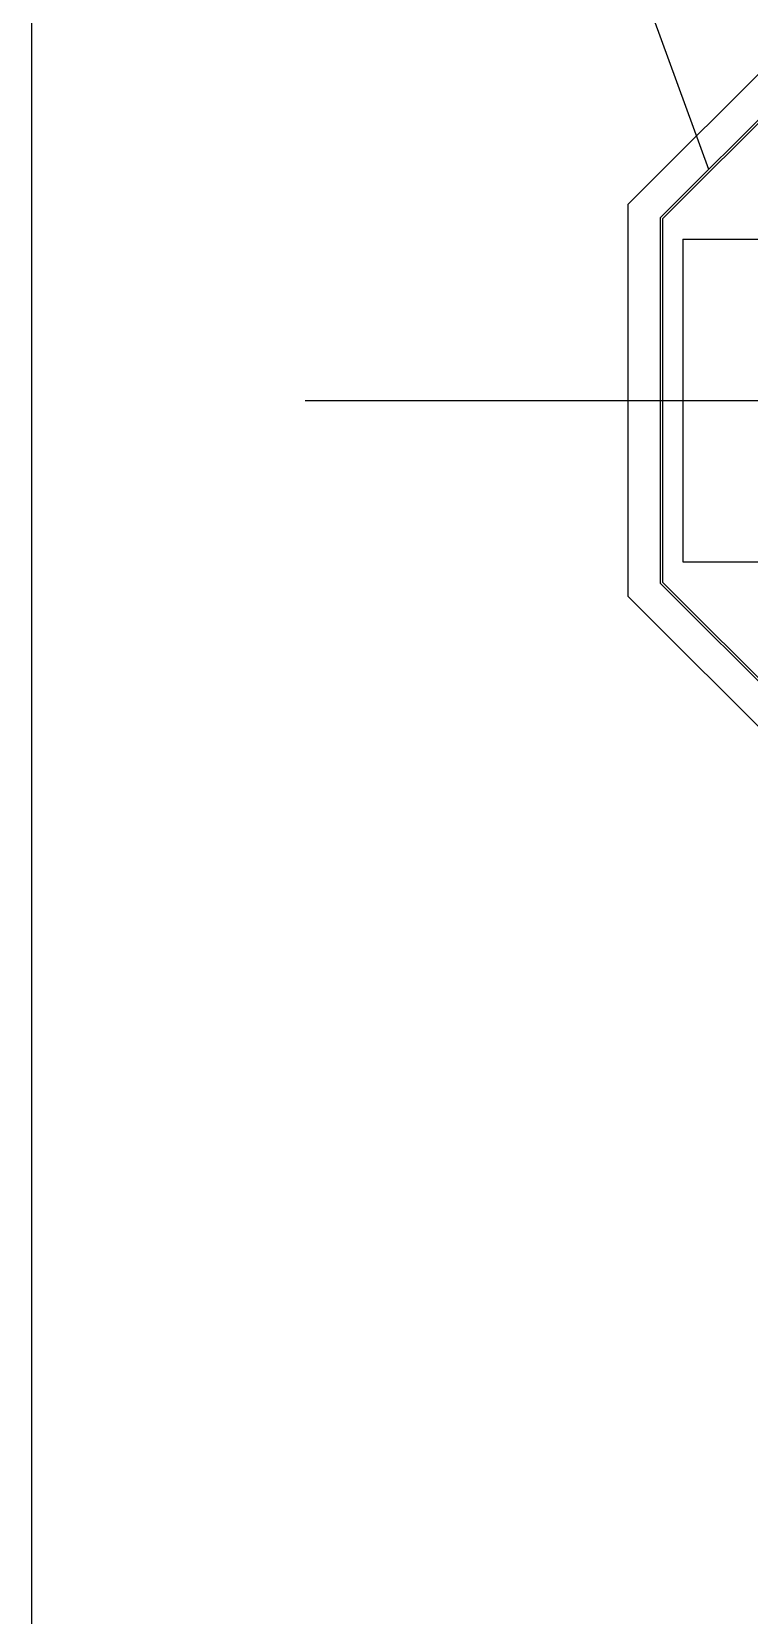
# Model space of a CAD drawing. Header units: metres. Extents: x 0 to 193, y 0 to 136.
# Drawn here: x 0 to 21.36, y 39.04 to 86.15 of the extents above; entities that cross this region are included whole.
import ezdxf

# ---------------------------------------------------------------- set-up
doc = ezdxf.new("R2010")
doc.units = ezdxf.units.M

msp = doc.modelspace()

# ---------------------------------------------------------------- linework, layer by layer
for p, q in [((18.07, 87.75), (20.15, 82.06)), ((17.75, 81.01), (24.35, 87.61)), ((18.71, 80.61), (25.31, 87.21)), ((18.78, 80.58), (25.38, 87.18)), ((17.75, 81.01), (17.75, 69.36)), ((18.71, 80.61), (18.71, 69.75)), ((18.78, 80.58), (18.78, 69.78)), ((19.38, 79.98), (19.38, 70.38)), ((19.38, 79.98), (28.98, 79.98)), ((8.14, 75.18), (35.25, 75.18)), ((19.38, 70.38), (28.98, 70.38)), ((18.71, 69.75), (25.31, 63.15)), ((18.78, 69.78), (25.38, 63.18)), ((17.75, 69.36), (24.35, 62.76))]:
    msp.add_line(p, q)
msp.add_lwpolyline([(0, 0), (193.05, 0), (193.05, 136.5), (0, 136.5), (0, 0)])

doc.saveas('drawing.dxf')
